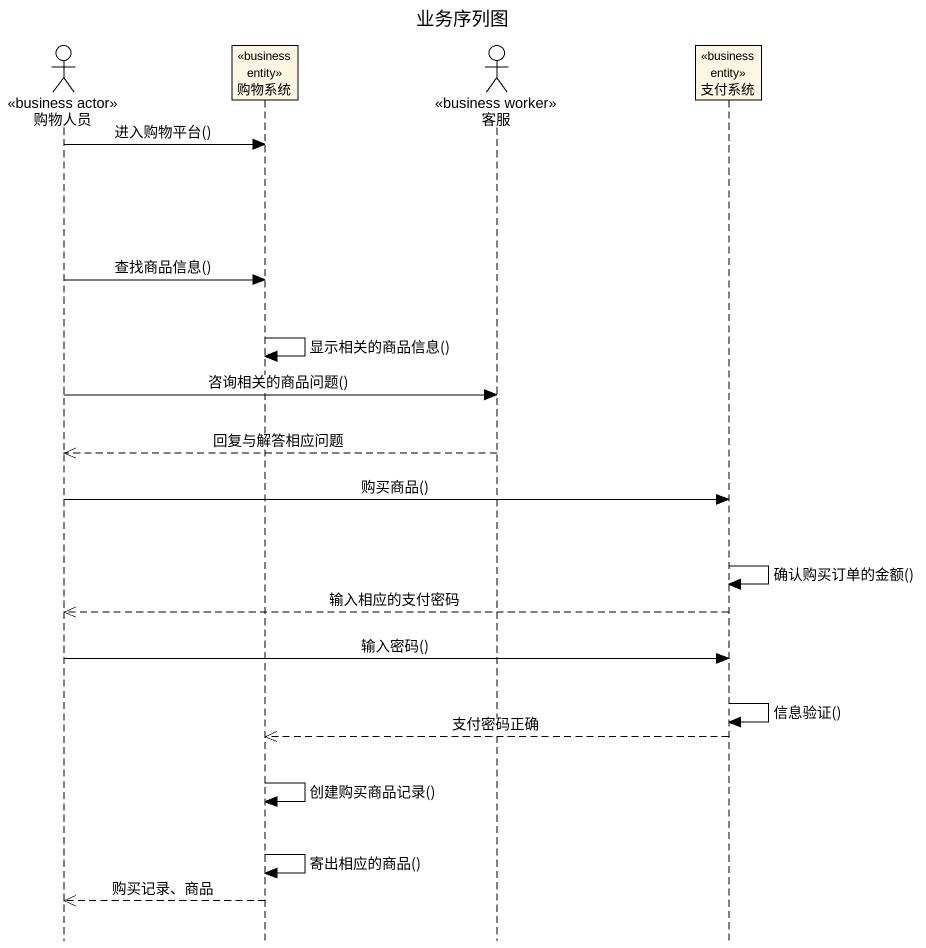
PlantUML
@startuml
title 业务序列图
hide footbox
actor 购物人员 <<business actor>>
participant 购物系统 <<business entity>>
actor 客服 <<business worker>>
participant 支付系统 <<business entity>>

购物人员 -> 购物系统 : 进入购物平台()
购物人员 -> 购物系统 : 查找商品信息()
购物系统 -> 购物系统 : 显示相关的商品信息()
购物人员 -> 客服 : 咨询相关的商品问题()
客服 -->> 购物人员 : 回复与解答相应问题
购物人员 -> 支付系统 : 购买商品()
支付系统 -> 支付系统 : 确认购买订单的金额()
支付系统 -->> 购物人员 : 输入相应的支付密码
购物人员 -> 支付系统 : 输入密码()
支付系统 -> 支付系统 : 信息验证()
支付系统 -->> 购物系统 : 支付密码正确
购物系统 -> 购物系统 : 创建购买商品记录()
购物系统 -> 购物系统 : 寄出相应的商品()
购物系统 -->> 购物人员 : 购买记录、商品
@enduml
